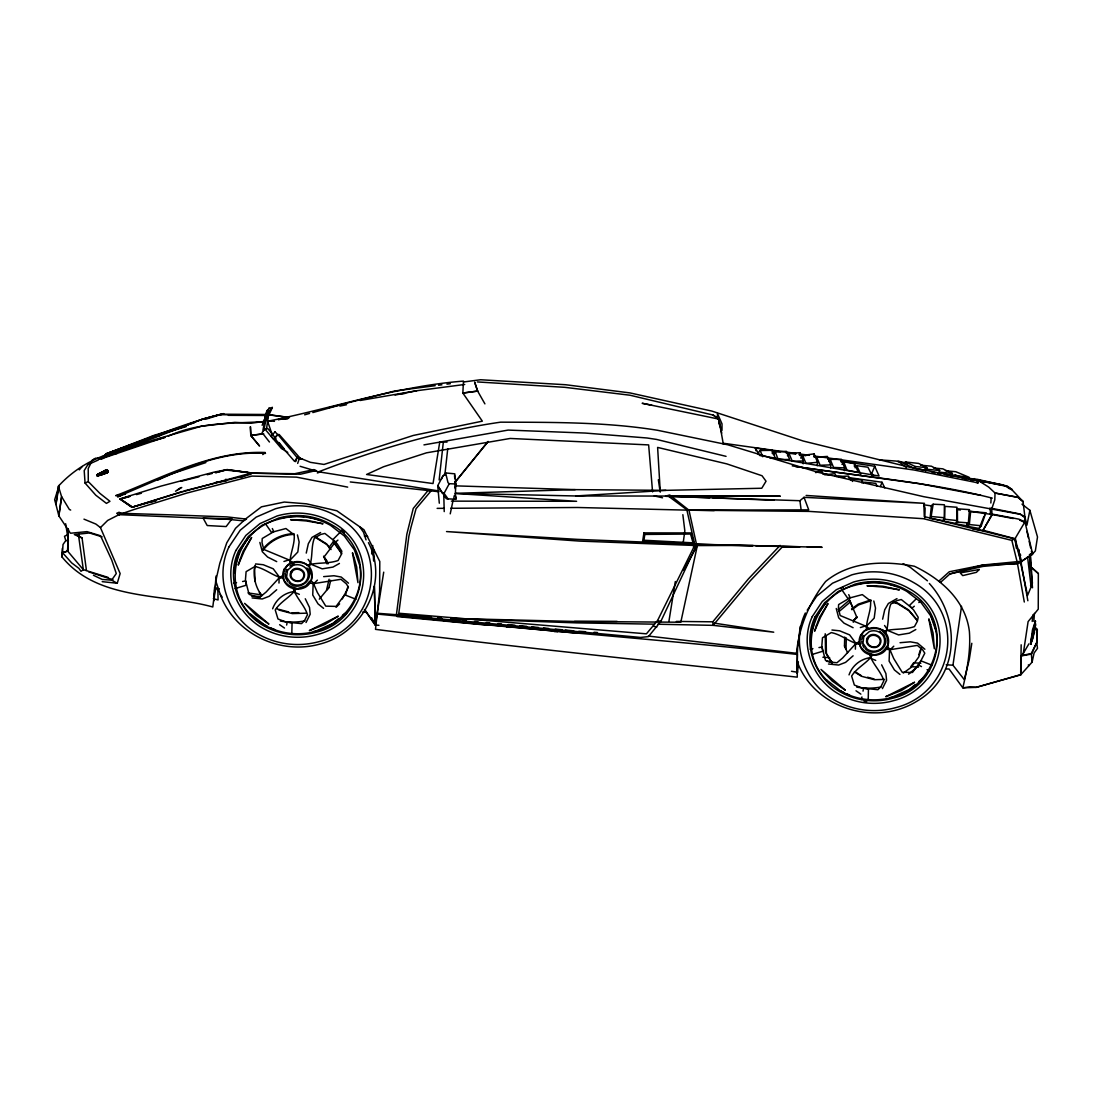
<?xml version="1.0" encoding="UTF-8"?>
<svg xmlns="http://www.w3.org/2000/svg" width="1093" height="1093" viewBox="0 0 1093 1093"><rect width="100%" height="100%" fill="white"/><g stroke="black" fill="none" stroke-linecap="round" stroke-linejoin="round"><path stroke-width="1.5" d="M841.227 462.079L841.227 459.388L830.147 459.333L828.795 461.506M648.299 636.058L796.51 653.313L797.357 654.447L797.262 677.154C656.688 661.62 515.841 647.37 375.5 629.349L379.626 591.463L379.79 561.488L363.955 529.75L336.849 510.786L306.532 503.832L284.289 502.056L261.446 506.838L245.775 518.806L235.528 528.315L226.77 542.811L219.83 563.209L216.469 577.883L212.793 606.984C162.556 593.062 97.905 601.451 61.727 556.61L62.438 552.621L67.616 551.077L83.341 569.699L108.07 577.391M799.912 455.576L799.926 452.693L788.982 453.431L787.452 455.726M291.831 632.738L292.063 622.914L285.628 621.862L277.991 618.993L275.231 609.962C280.751 601.15 291.38 596.778 296.572 588.157M868.211 700.162L868.443 689L862.022 687.948L854.371 685.079L851.625 676.048C857.144 667.236 867.76 662.864 872.965 654.242M944.284 517.74L944.366 504.761L933.162 504.201L931.455 505.526L930.047 518.355L942.917 520.623L944.284 517.74L931.127 516.497L930.047 518.355M1029.715 565.832L1038.35 573.565L1038.254 609.156L1028.103 621.63L1023.335 653.313L1021.012 655.964L1020.876 674.572L976.186 687.36L962.824 687.839L949.134 669.053L945.732 668.848M796.51 653.313C798.942 627.013 809.38 602.257 825.598 581.517C850.327 561.078 884.223 560.6 914.376 566.242C941.141 579.03 965.638 600.522 969.395 631.508C970.83 650.622 967.182 669.34 962.824 687.839L969.682 686.896L976.186 687.36L1020.684 674.859L1020.862 655.759L1031.3 653.505L1037.148 641.755L1037.271 629.595L1035.016 627.3M717.404 418.523L717.473 413.537L722.008 423.879L721.995 430.355L718.688 423.1M1021.163 644.802L1021.012 655.964L1031.601 654.065L1037.025 641.81L1037.312 629.8L1035.057 627.546M214.255 589.687L214.078 600.658L216.045 576.011M944.653 519.271L944.858 506.373L956.976 507.261L957.044 520.514L955.815 523.438L942.835 521.006L944.653 519.271L957.044 520.514M854.412 466.492L854.453 463.637L843.714 461.833L841.979 464.388M278.988 583.061L279.111 577.896L282.663 575.587C283.224 582.104 289.085 586.927 295.329 587.843M855.382 649.146L855.491 643.982L859.043 641.673C859.617 648.19 865.478 653.013 871.708 653.928M830.68 467.954L830.762 464.88L827.387 456.423L816.676 457.202L820.133 465.276L830.762 464.88M847.608 652.767L844.479 645.977L844.711 637.041M846.283 637.916L846.009 649.01L844.479 645.977M803.191 463.774L803.273 460.986L799.926 452.693M924.815 517.699L925.115 508.327L923.913 504.802L932.206 505.991M68.34 529.135L67.616 551.077L62.533 552.812L61.836 556.856L62.315 548.481M68.353 529.176L67.616 551.077L68.326 540.598L65.662 523.738M861.912 482.928L862.008 480.114L850.996 478.638L852.554 481.466M772.273 453.486L772.409 450.302L760.154 450.521L757.64 453.718M104.942 470.509L105.939 473.119L108.029 471.848L107.538 470.291L105.679 470.195L97.878 474.184L96.812 474.99L97.236 475.988L106.786 472.927C103.685 469.607 106.786 470.605 108.043 471.479M62.533 552.812L63.011 544.519L65.771 540.584L64.501 536.28L66.987 535.064M844.493 470.618L844.657 467.927L841.227 459.388M990.845 502.999L991.132 498.49M291.312 563.564C297.255 561.296 304.756 561.98 309.223 566.843C313.104 557.895 310.754 547.279 314.415 538.029L320.686 534.477L324.867 533.439L335.647 541.978L337.915 540.133M813.943 456.669L814.121 453.868L802.604 455.426L800.704 458.049M841.733 589.673L847.867 598.458L862.309 594.606L870.575 601C871.394 610.973 865.916 620.373 866.448 630.033C872.706 627.478 880.794 627.655 885.603 632.929C889.497 623.98 887.133 613.364 890.795 604.115L897.066 600.563L901.26 599.524L912.027 608.063L914.308 606.219M1033.855 621.37L1034.429 613.392M966.649 526.129L969.341 524.544L970.666 511.387L985.831 512.781L981.295 525.774L979.205 528.493L966.649 526.129L966.977 522.7M455.863 483.967L455.316 494.432L456.177 499.296L446.34 498.763L437.733 485.702L442.788 476.22L445.616 472.941L454.784 473.829L455.863 483.967L449.25 483.707L448.007 482.655L445.616 472.941M265.927 420.136L266.214 416.884M455.275 488.817L455.153 481.822M968.343 522.878L969.477 509.639L957.386 508.832L957.495 522.071L955.747 523.82L966.745 525.774L968.343 522.878L957.495 522.071M817.236 465.7L817.537 462.298L814.121 453.868M1032.202 621.452L1032.858 614.949M226.237 479.335L226.06 481.057L216.127 482.136M439.154 479.977L443.334 442.078M444.796 475.373L447.734 448.786M800.267 626.33L797.603 648.327L796.838 673.247L798.368 662.153M311.382 581.025L313.185 582.788L312.735 595.029L318.036 603.869L323.569 608.35M453.732 499.064L454.155 495.826M455.194 487.697L455.603 484.459M863.019 691.145L863.579 688.235L877.911 689.71L880.849 686.814L883.868 680.734C880.78 671.02 872.419 663.916 869.563 654.311C876.422 656.251 883.581 652.316 886.874 646.236L889.579 648.873L889.115 661.115L894.416 669.954L899.949 674.436M371.661 553.946L372.754 545.516M1035.413 623.01L1030.576 644.296L1032.461 629.951L1035.467 621.111M58.394 486.221L55.948 504.515L58.858 515.896L61.604 496.687L58.394 486.221C70.676 472.709 86.429 462.202 103.493 455.822M311.259 579.973L311.806 575.861L309.114 568.319M861.585 699.506L861.926 696.965M463.76 381.949L480.578 379.749L565.668 384.736L630.005 392.92L711.803 411.064L803.177 441.012L909.8 467.244L978.481 480.619L988.755 487.136L995.054 493.039L1017.966 497.247L1023.021 501.4L1024.988 517.413L1024.346 522.208L1019.783 520.159M683.125 543.317L684.833 530.87L682.852 514.68M266.487 429.112L268.81 412.498L267.498 412.744L265.626 416.829L262.948 430M971.814 643.299L969.272 659.557L964.299 679.668L952.959 665.2L961.539 606.287M105.884 470.181C106.007 474.321 109.3 471.507 106.308 471.165M668.957 621.111L675.31 581.558M383.711 572.158L375.377 625.1L374.352 586.162L375.227 625.128L364.379 609.552M931.127 516.497L933.162 504.201M225.24 481.316L225.609 479.362M286.639 625.059L287.186 622.149L301.531 623.625L304.469 620.728L307.488 614.649C304.387 604.935 296.039 597.83 293.184 588.225M1021.996 504.146L1029.866 510.294L1026.928 525.118L1024.988 517.413M450.234 513.847L453.267 499.433M263.659 430.792L267.498 412.744M1036.588 632.683L1037.271 629.595L1036.574 632.656M1020.684 674.859L1032.093 662.126L1034.101 653.027L1037.489 648.34L1036.697 642.028M306.245 553.085L308.335 543.699L311.97 537.401L320.591 532.537M882.625 619.171L884.729 609.785L888.363 603.486L896.97 598.622M329.116 579.249L326.547 590.083L328.993 587.501L330.714 580.233M1013.32 518.533L991.938 514.489L982.894 530.501L972.77 528.903M105.625 471.452L100.501 473.87M290.055 563.947C289.536 554.301 295.014 544.888 294.195 534.914L285.929 528.52L271.488 532.373L265.353 523.588M345.648 594.524L347.943 586.422M102.195 581.654L117.252 583.252L120.148 573.552L100.447 527.591L95.87 524.053L83.97 519.148M805.336 613.009C790.417 644.283 804.612 683.029 834.191 699.944A79.926 78.614 -25.3 0 0 895.864 707.595C954.763 692.661 967.51 612.504 913.488 582.487A79.926 78.614 -25.3 0 0 851.802 574.85L832.538 583.211L816.621 596.286L807.208 610.222M255.161 565.177C252.456 575.478 255.448 587.324 261.842 595.712M255.516 565.928L254.587 568.947L255.093 581.462M918.885 654.666L920.265 650.157M921.549 647.903L918.776 656.934L911.248 667.317L903.269 673.083M267.361 417.922L268.837 413.263M295.697 461.67L297.091 457.366L302.092 459.128L299.113 459.142L297.091 457.366M977.593 483.297L978.481 480.619L982.935 482.792M297.679 463.418L299.113 459.142M285.765 572.131L286.749 569.344M861.667 639.596L863.142 635.429M263.235 423.196L267.129 412.334M880.452 486.494L881.996 482.245L848.414 477.545M938.586 473.324L939.638 470.509L931.414 466.219L920.62 465.181M926.837 467.613L925.771 470.4L913.83 468.187L904.171 463.528L905.4 461.97L918.653 463.418L926.837 467.613L915.415 466.547L905.4 461.97M979.205 528.493L983.85 516.661M262.129 425.3L269.001 408.208L272.348 407.47L266.993 419.302M841.104 461.137L874.728 466.301L871.859 473.146L873.485 475.81M267.758 410.954L269.001 408.208M268.509 413.4L269.862 410.408L268.468 412.567M660.828 621.411L696.665 545.079L688.986 510.226L669.708 494.979L667.604 495.553L686.814 509.748L694.834 545.12L657.562 620.564L646.414 633.831L398.795 613.241L408.85 536.444L410.941 527.482L416.05 508.723L430.902 491.099L428.169 490.361L413.263 508.423L406.842 534.19L396.39 614.867L640.512 637.438L648.422 636.604L660.828 621.411L657.562 620.564M441.353 479.171L442.788 476.22M272.635 608.801C276.037 599.128 284.795 592.433 294.96 591.422M448.198 499.105L444.059 493.326L449.25 483.707M849.029 674.887C852.417 665.213 861.188 658.505 871.34 657.508M306.026 622.518L310.207 614.211L309.524 607.503L305.261 598.759M882.406 688.604L886.587 680.297L885.904 673.589L881.641 664.845M950.924 476.152L952.399 473.447L942.849 468.842L933.477 467.995M683.617 570.095L697.348 545.571L753.091 545.448M310.658 581.011L309.483 583.115L313.841 583.594L340.948 579.304L346.29 583.785L348.421 587.132L342.3 598.964M984.424 515.172L985.831 512.781M799.68 546.828L782.629 546.623L750.385 580.656L713.101 625.346L657.795 624.226M1023.335 653.313L1028.896 643.859M1015.001 538.699L1024.933 521.894L1018.854 519.148L992.526 514.161L983.099 530.255L1015.001 538.699L1021.559 561.283L1032.68 554.083L1024.933 521.894M106.253 472.354L107.087 471.998M248.63 537.401L239.258 551.61L234.585 567.691L234.708 572.691M825.01 603.486L815.638 617.695L810.965 633.776L811.047 637.11M919.896 662.809L917.082 667.072L908.597 674.176M297.173 457.584L294.591 461.424L274.507 438.252L277.923 434.563L279.152 434.508L300.001 458.008L297.173 457.584L277.923 434.563M276.023 438.758L267.812 428.538L264.697 428.811L262.088 432.609L269.452 442.023M93.452 575.287L102.195 579.44L111.609 580.164L116.282 573.538L111.705 560.012L100.542 535.775L87.003 531.635L70.43 533.247L58.831 515.841L61.604 496.687L69.365 509.475L70.676 510.062M270.845 409.588L272.348 407.47M309.743 581.162L305.726 585.862L297.064 588.799M262.634 549.656C269.629 539.928 281.939 533.917 293.853 533.63M262.989 550.421C269.985 540.693 282.308 534.682 294.208 534.395M910.893 666.552L913.721 662.659M773.27 454.633L775.265 451.901L786.345 451.327L789.638 459.484L778.175 459.552L775.265 451.901M328.774 547.73L333.461 541.513L340.989 552.02M328.201 563.769L324.006 557.034L334.335 543.358L333.461 541.513M853.237 622.245L856.748 616.671M855.068 467.763L856.734 465.686L867.951 467.203L872.46 476.261M328.993 587.501L319.279 599.169M455.03 482.218L487.997 441.504M455.084 482.218L488.161 441.545M340.825 531.594L332.928 539.559L337.259 543.945L341.822 551.227L341.002 555.121L338.092 560.504C327.955 564.111 316.751 562.13 306.737 565.313M916.317 598.745L909.308 605.645L913.639 610.031L918.202 617.313L917.396 621.207L914.472 626.59C904.348 630.196 893.131 628.215 883.13 631.385C887.762 635.921 890.153 643.654 885.863 649.201L890.235 649.679L917.328 645.389L922.683 649.87L924.801 653.218L918.68 665.05L921.481 666.593M714.385 623.16L773.735 632.191L713.101 625.346L712.786 621.808L748.363 578.962L780.129 545.38M279.111 577.896L266.214 591.941L260.571 596.669L253.18 595.931L249.067 594.25L245.597 580.943L242.578 581.503M855.491 643.982L842.594 658.027L836.951 662.741L829.573 662.016L825.461 660.336L821.977 647.029L818.958 647.575M106.062 470.14C108.084 470.441 106.103 473.296 107.538 470.291M105.529 472.135L106.827 471.397L105.994 471.67M79.27 469.867L82.248 466.533M105.488 473.46L104.518 472.039M156.272 436.339L157.228 435.315L159.373 436.449M1027.857 600.74L1020.93 561.747L1032.093 554.411L1035.344 550.94L1037.503 536.977L1029.866 510.294M107.223 471.67L106.212 472.722L107.374 472.067M345.046 614.539L347.205 612.285M913.83 468.187L915.415 466.547M918.844 602.544L920.73 600.631M105.324 472.873L104.969 471.411M100.447 527.591L107.674 520.432L119.233 514.557L133.974 509.529L186.643 493.121L251.909 476.083L296.449 477.135L347.697 487.123M313.841 583.594L317.394 580.11M890.235 649.679L893.787 646.195M336.097 607.298L339.609 603.896M938.422 473.815L940.103 472.203L952.399 473.447M915.661 686.199L919.268 682.865M949.954 573.921L940.595 582.296L938.983 580.998L949.298 571.762L983.194 564.972L1021.163 561.296L1021.463 562.868L982.921 566.42L949.954 573.921L983.194 564.972L1017.788 563.851L1017.159 561.98M104.586 471.739L99.381 473.474L100.324 473.119L101.048 474.403M101.13 474.266L100.187 474.444L106.376 471.944M276.72 589.742L269.179 596.286L262.238 598.978L252.1 597.926M853.1 655.814L845.572 662.372L838.618 665.05L828.494 664.011M925.566 470.892L927.383 469.321L939.638 470.509M106.376 470.782L105.775 470.919M262.744 454.592L265.203 452.502C212.165 450.425 163.8 477.108 115.694 495.675L125.463 494.255M857.076 617.354L853.387 620.496L856.926 617.504L849.548 600.057L838.304 609.621M839.164 611.465L850.409 601.901M97.222 475.974L99.846 474.198M338.803 618.46L332.75 623.529L316.56 630.757A67.493 66.372 -25.3 0 1 313.404 631.59M342.437 615.414L344.855 613.392M976.199 482.532L978.481 480.619M915.183 684.546L909.13 689.615L892.94 696.842A67.493 66.372 -25.3 0 1 889.784 697.676M918.817 681.499L922.451 678.452M289.577 560.627L297.815 552.02L299.127 542.005L297.433 534.914M660.281 492.082L657.617 447.42L726.845 463.897L762.026 475.742L766.029 481.221L761.78 488.243L665.897 490.347L575.191 489.637L455.344 493.312L575.669 495.976L780.279 496.154L665.651 496.331L799.912 500.703L804.011 497.329L924.541 503.34L806.115 495.443M865.957 626.713L874.195 618.105L875.507 608.091L873.813 601M95.337 458.418L91.867 460.59L95.337 458.418L98.657 458.131M851.529 608.992L858.169 604.169L870.861 599.907M851.884 609.757L858.538 604.935L871.23 600.658M119.274 514.68L121.241 513.314L173.732 514.94L227.016 516.907L246.458 519.107L243.411 520.828L227.289 519.257L119.274 514.68L116.732 513.3L119.082 512.248L121.241 513.314M106.117 472.859L105.215 470.468L97.086 474.854L101.007 474.184M100.173 474.102L97.523 475.879L106.39 473.023L105.447 470.659L106.335 470.277L107.264 472.586M177.394 489.91L180.851 487.628M100.775 474.84L102.155 474.321L101.499 472.668L102.387 474.649M175.508 491.235L181.752 487.478M106.854 470.728L105.707 471.11L106.731 471.534M450.671 508.286L577.569 507.494L686.951 510.13L809.326 511.401L923.394 518.697L1011.858 540.379L1014.454 538.808L1020.93 561.747M102.155 471.862C101.963 474.499 105.556 474.061 103.712 471.889M106.486 471.971L107.223 471.602M1031.355 551.118L1032.093 554.411L1029.729 555.75L1032.502 587.747L1030.521 585.342M140.478 443.157L152.173 436.449L156.108 435.178L158.594 435.888M339.445 563.441L332.941 567.089L322.216 568.852L310.207 563.947M915.825 629.527L909.321 633.175L898.61 634.937L886.587 630.033M100.583 473.023L101.348 474.663L100.501 472.627M101.212 473.488L100.201 473.46L100.884 473.187M106.759 471.015L106.24 471.056M106.581 472.722L107.251 472.381L105.939 473.119M100.023 473.324L101.348 472.873L101.758 474.471M840.954 588.307L843.331 587.146M106.554 470.564L105.352 470.823L106.349 470.318M157.624 480.169C191.507 465.017 227.713 450.767 265.503 453.417M105.447 470.659L106.69 472.613M289.836 566.01L294.072 564.043M123.673 450.043L118.727 450.466L130.272 445.111L135.204 445.876M131.966 446.709L156.927 434.836M88.26 481.562L85.063 483.065L84.202 470.605L88.027 464.347L91.443 462.079L88.219 468.583L88.273 481.603L99.928 493.394L109.956 501.318L106.431 503.381L95.801 495.211L85.049 483.038M220.554 414.998L223.587 413.646L203.298 418.865L159.059 435.274M105.556 470.892L104.805 470.755M87.727 464.703L98.315 460.003M105.352 470.823L106.486 470.332M106.048 470.263L104.791 470.741L105.338 472.695M101.212 473.938L102.373 473.474M105.502 472.094L107.155 471.507L105.406 471.766M240.815 477.45L251.581 472.968L226.866 469.635L214.105 472.108L161.026 486.098L119.861 498.914L131.761 507.33L180.659 492.315L251.581 472.968L227.235 469.594L215.28 472.695M105.966 472.039L96.812 475.004M109.765 453.226L130.272 445.111L106.417 453.595L100.966 458.623L201.836 419.384L219.761 414.561M107.824 454.114L112.483 452.352M118.7 450.002L129.589 445.903M138.907 442.378L146.681 439.454M157.46 434.741L107.1 453.527L101.444 458.609L112.142 454.169L117.088 453.486M99.914 473.324L100.693 473.255M300.097 466.287L318.609 471.821C377.495 449.059 437.992 431.216 500.58 422.171C552.935 422.363 605.59 421.898 657.412 430.259L727.706 444.769L817.933 472.272L923.681 496.673L1020.575 514.338L1024.988 517.768L1025.289 517.112L1019.796 513.956L991.665 508.313L989.752 508.204L990.572 512.125L989.834 514.052L991.979 514.625L991.761 508.832L994.78 499.897L995.054 493.039L1018.075 497.465L1023.157 501.673L1011.954 489.787L1008.238 488.065M101.417 458.773L165.152 437.091M317.325 472.982L320.413 471.971M205.894 462.571L169.798 474.444L117.525 496.823L120.722 495.949M100.173 473.214L101.335 472.859M283.948 561.474L288.935 559.889L292.241 562.253C286.407 564.575 282.882 571.065 283.756 577.227M860.341 627.56L865.328 625.975L868.621 628.338C862.787 630.661 859.262 637.151 860.136 643.312M194.39 422.772L153.84 435.451L106.472 453.732L100.761 458.418C140.901 441.586 181.11 423.77 223.587 413.646L205.744 419.22M182.367 491.454L132.39 507.125L120.08 499.132L129.93 496.413M168.377 436.093C198.803 422.158 231.921 423.497 264.219 421.679M130.108 496.126L120.531 499.064L132.39 507.125L156.367 500.444L150.26 502.315M159.127 434.768L186.37 426.502M159.059 434.249L186.288 426.065M100.788 474.881L100.023 473.214M235.132 588.553L246.349 585.179L245.46 579.604L246.103 571.653L254.86 566.502C265.312 568.497 273.646 576.558 283.797 578.429M812.905 654.229L822.728 651.264L821.84 645.69L822.482 637.738L831.254 632.587C841.692 634.582 850.026 642.643 860.191 644.501M326.766 408.181L394.846 390.966L435.192 385.679M153.84 440.588L165.057 437.487M304.633 414.807L309.538 413.455M312.803 412.553L342.205 404.424M136.502 494.596L141.421 493.23M216.1 472.668L225.732 470.031L247.032 472.367L251.089 474.225L183.979 490.948M180.796 481.357L198.94 476.808M207.192 474.731L212.138 473.488M118.727 450.466L129.862 448.075M339.855 406.077L346.536 404.738M395.051 395.065L416.788 390.72L464.716 384.476M233.779 583.115L236.525 582.596M810.173 649.201L812.905 648.682M423.947 444.892L508.149 430.082L585.301 433.06L647.029 437.992L656.538 439.427L726.053 456.355M267.457 421.283C332.818 408.263 396.527 386.307 463.446 381.102L462.845 393.07L477.627 391.075L484.909 403.877M360.116 400.489L416.788 390.72M815.501 472.572L821.895 471.548L823.398 474.335M1029.333 554.807L1032.093 554.411M264.369 421.351L251.39 423.223L234.845 422.363L201.59 426.188L154.414 439.714L98.411 459.06L103.329 458.404M477.6 391.048L474.649 382.14L477.627 391.075L462.831 393.029L482.341 421.16L413.236 435.465L323.993 464.443L310.412 462.339L298.922 457.707M438.553 385.242L441.914 384.804M446.955 384.149L450.316 383.711M399.97 394.081L405.038 393.453M288.142 418.496L278.046 419.548L287.773 418.537M824.628 474.786L834.929 473.693L836.446 476.507M817.537 462.298L805.992 463.364L802.604 455.426M687.046 510.404L688.986 510.226M323.651 576.626L333.952 575.738L341.194 577.036L348.489 583.17M900.031 642.711L910.332 641.823L917.573 643.121L924.883 649.256M755.96 545.967L799.803 546.76M575.669 495.976L665.897 490.347M837.853 476.507L848.51 476.111L850.819 480.374M107.073 453.896L108.193 453.855M291.968 612.831L298.731 612.626M305.849 613.173L292.337 613.597L279.33 610.14L276.515 608.377M884.551 679.395L874.414 679.709L861.407 676.253L854.384 671.867M694.834 545.12L696.665 545.079M803.273 460.986L792.302 461.232L788.982 453.431M437.132 508.368L443.895 508.327M452.762 618.46L574.412 621.452L617.094 621.357M770.182 458.295L775.265 458.295L772.409 450.302M451.409 501.14L576.612 501.291L455.344 493.476M266.883 414.589L221.428 414.479L265.394 414.643M228.328 415.326L265.667 415.49M65.771 540.584L68.326 540.598M574.412 621.452L680.802 622.231L697.348 545.571L579.235 541.076L446.531 531.567L577.131 539.355L696.569 544.218L822.127 547.306L807.317 547.06M693.331 546.883L695.203 546.91M676.348 621.425L712.786 621.808M714.207 510.595L686.951 510.13L808.738 509.871L804.011 497.329M799.079 546.91L783.107 546.76M654.434 624.171L576.68 622.873L451.108 618.515M268.372 414.63L289.29 417.444M447.023 442.105L439.769 441.941L433.033 483.557L366.579 474.485L383.52 466.766L426.475 452.83L510.185 438.457L648.641 444.906L652.576 491.891M696.569 544.218L752.558 545.872M455.713 485.866L575.191 489.637M665.514 496.058L709.576 497.752M712.964 497.889L773.967 500.239M844.657 467.927L833.576 467.435L830.147 459.333M430.929 617.313L377.358 613.269M477.368 381.935L564.753 387.318L630.046 395.229L713.223 415.094L718.839 419.166L723.347 444.25M822.892 657.262L829.642 657.672M914.103 662.836L920.866 663.246M946.196 664.79L952.959 665.2M826.54 661.32L831.65 661.634M911.671 666.689L918.489 667.126M578.825 631.262L585.602 631.727M594.073 632.3L597.461 632.519M879.373 459.866L896.205 461.068L902.695 462.79M364.966 609.99L375.541 625.059L378.916 625.292M437.596 617.887L440.93 618.16L443.621 620.633C561.501 632.437 679.696 641.14 797.357 654.447M397.62 614.485L407.785 615.386M412.881 615.851L419.657 616.452M426.434 617.053L431.516 617.504M438.293 618.105L441.681 618.406M377.358 614.088L577.883 633.284M945.377 470.741L955.801 471.725L969.081 477.272L953.642 475.305L950.855 473.966M451.013 619.13L456.054 619.608M462.79 620.25L466.151 620.578M474.553 621.384L477.914 621.698M486.33 622.504L489.691 622.832M498.094 623.638L501.455 623.953M508.177 624.595L514.912 625.237M519.954 625.729L526.676 626.371M531.717 626.849L538.453 627.491M543.494 627.969L548.536 628.461M555.258 629.103L561.98 629.746M565.354 630.06L573.757 630.866M397.06 616.575L486.59 625.1M506.851 627.027L510.24 627.355M554.151 631.535L557.539 631.85M864.536 482.204L875.807 483.352L877.119 486.289M969.341 524.544L981.295 525.774M255.584 563.933L263.249 564.726L273.236 568.797L280.136 578.047M831.964 630.019L839.629 630.811L849.616 634.883L856.516 644.132M268.482 414.807L289.481 417.553M350.293 481.958L438.853 491.727M267.689 420.573L274.439 421.351M364.365 536.103L367.672 536.485M723.334 443.252L795.909 453.431M799.284 453.909L809.407 455.33M814.476 456.041L914.049 470.004L978.153 482.887M792.234 465.864C858.866 476.685 926.768 481.357 992.294 498.148M823.234 474.034L829.956 474.963M834.984 475.674L845.053 477.081M795.718 466.574L919.869 483.762L980.79 495.32M957.099 509.529L960.419 510.007M968.712 511.182L991.938 514.489M214.269 588.116L219.338 588.84M248.002 592.939L261.5 594.865M251.609 596.095L260.038 597.284M362.849 611.93L366.223 612.408M318.609 471.821L438.921 490.962M444.059 493.326L442.173 493.039L437.733 485.702L439.304 503.204M756.028 450.767L755.372 447.98L780.593 451.846M785.635 452.625L795.718 454.169M799.079 454.688L805.801 455.726M814.217 457.011L817.578 457.53M827.661 459.074L831.022 459.593M791.455 671.28L797.699 672.277L797.603 661.087M270.681 420.873L268.113 421.215L268.209 423.046L271.57 432.896M864.071 701.228L866.722 701.665M937.726 473.228L941.018 473.829M944.325 474.417L975.68 480.032L973.508 479.444L974.765 478.638L976.473 480.059L1006.79 486.385L1012.378 489.732L1007.227 486.071L976.623 479.171M932.083 472.108L935.335 472.709M904.171 463.528L907.422 464.156M976.268 479.704L1002.677 484.868L1007.295 487.027M977.333 480.346L1002.09 485.196M651.838 405.216L642.151 403.276L718.798 419.097M970.393 479.8L973.549 480.455M152.173 436.449L155.479 437.145M968.466 478.024L974.71 479.362M654.283 495.894L662.536 497.807M653.163 626.18L656.797 627.054M906.247 463.118L898.063 461.055L906.37 467.626M1014.454 538.808L924.282 516.606L923.913 504.802M894.129 602.079L897.38 602.94L908.611 609.962L916.959 619.84M892.858 602.407L897.736 603.705L908.966 610.714L917.314 620.605M867.555 677.223L874.058 678.944M278.975 609.375L288.73 611.971M213.34 598.65L218.067 599.961L217.903 591.286L216.592 588.157M88.656 571.83L112.975 579.755M967.141 478.379L973.549 480.196M102.127 536.854L89.489 532.96L74.351 534.573L82.071 537.988L86.429 570.423M77.986 535.707L82.071 537.988M865.328 625.975L840.189 615.537L838.399 608.774L838.618 604.593L850.108 597.762L848.728 594.633M932.315 665.35L921.071 660.882L912.464 672.482L902.162 672.236L893.719 658.533L889.579 648.873M288.935 559.889L263.809 549.451L262.019 542.702L262.224 538.507L273.728 531.676L272.348 528.547M355.935 599.265L344.678 594.797L336.084 606.396L325.769 606.15L317.339 592.447L313.185 582.788M955.022 474.799L966.417 479.431M870.67 658.328L875.739 660.404M294.29 592.242L299.345 594.319M927.069 669.695L929.583 670.801M287.746 452.434L282.718 449.196M853.1 627.71L844.001 623.133L838.686 617.791L836.254 608.5M276.72 561.624L267.607 557.047L262.306 551.705L259.861 542.415M924.61 467.9L927.383 469.321M111.609 580.164L117.252 583.252M855.436 671.976L861.052 675.488M315.303 536.827L326.534 543.849L329.662 547.552M315.658 537.592L326.889 544.601L331.056 549.547M855.997 690.79L860.874 694.137M279.617 624.704L284.494 628.051M713.223 415.094L718.688 419.111L721.735 433.115M826.923 680.201L840.927 691.159A67.493 66.372 -25.3 0 0 893.077 697.129C927.124 688.221 947.836 647.384 930.621 615.605M250.543 614.116L264.41 624.772A67.493 66.372 -25.3 0 0 267.252 626.303M927.438 580.82L910.209 567.294A84.544 83.15 -25.3 0 0 903.132 563.646M879.687 631.18L882.092 633.107M865.369 648.873C872.952 656.92 888.787 649.133 885.439 637.984M288.989 582.788C298.157 592.72 316.287 578.962 306.914 567.977M1029.743 565.887L1038.35 573.565M341.549 530.023L344.35 532.687M882.488 629.568L884.852 631.918M62.438 552.621L71.673 562.895L78.874 568.346L81.019 571.297L83.341 569.699L78.737 536.882M264.697 428.811L281.639 448.772L284.235 448.977L279.098 442.583M259.396 592.474L261.487 594.947M1020.753 555.23L1018.813 552.839L1018.69 549.506L1019.673 555.504M326.875 560.75L323.911 556.843L326.998 563.865M827.059 680.488C795.868 650.704 813.779 595.166 854.658 585.397A67.479 66.372 -25.3 0 1 906.807 591.368L920.675 602.038L930.758 615.892L936.223 631.795M334.335 543.358L341.849 553.864M929.351 583.512C960.856 617.9 959.996 676.335 916.89 701.214C875.425 726.913 814.572 708.455 797.371 662.03M359.665 526.826L363.491 532.195L366.032 539.887M215.69 580.615L220.28 594.455L222.193 597.133M884.551 625.483L887.284 629.377M308.171 559.397L310.904 563.291M832.306 663.082L825.543 652.193L825.215 633.762M832.333 663.56L826.417 654.024L826.089 635.593M271.515 432.787L273.1 435.451M755.372 447.98L759.608 455.467L879.073 476.042L874.728 466.301M883.294 634.063L884.729 636.673M862.746 645.294L864.167 647.917M287.787 581.831L285.642 577.896L285.273 573.511M371.606 617.764L375.541 625.059M881.996 482.245L884.784 487.847M862.008 480.114L863.443 482.983M1028.335 664.899L1028.745 665.774M856.734 465.686L860.765 474.225M323.583 556.173L324.006 557.034M220.28 594.455C234.626 633.817 280.245 655.363 320.126 643.996C362.63 633.257 389.422 582.637 368.423 542.661M102.127 473.255L102.564 474.294M854.453 463.637L858.374 472.395L847.007 470.195L843.714 461.833M107.21 470.099L108.029 471.848M107.155 470.427L107.865 472.162M106.772 470.017L107.62 472.149M106.363 469.976L107.415 472.627M104.081 470.96L104.928 473.023M104.983 473.597L103.821 471.015L104.614 473.187M103.275 472.026L104.054 473.488M103.015 472.135L103.439 473.119M103.193 472.709L103.616 473.693M102.769 472.217L103.439 474.28M101.977 471.862L102.4 472.845M101.95 472.49L102.674 474.116M101.007 472.955L101.745 474.799M99.764 473.119L100.761 475.182M99.613 473.324L100.201 474.471M99.436 473.214L99.846 474.471M99.531 474.348L99.941 475.332M98.534 473.747L99.463 475.551M98.425 473.925L98.835 474.909M97.878 474.184L98.288 475.168M97.783 474.772L98.302 475.824M97.496 474.567L97.919 475.551M97.14 474.704L97.632 475.947M760.154 450.521L762.75 456.737M849.548 600.057L852.8 607.858M359.829 565.709L354.364 549.806L344.295 535.953L330.428 525.296A67.479 66.372 -25.3 0 0 278.278 519.312C228.929 531.458 218.791 601.205 264.547 625.073A67.493 66.372 -25.3 0 0 316.697 631.044C344.486 623.065 365.117 594.578 359.693 565.423M1031.041 579.208L1032.393 583.307L1030.371 554.042M1011.858 540.379L1017.31 562.676L1024.305 602.024M1026.969 531.43L1028.431 538.002M1029.155 541.281L1030.631 547.839M1020.275 561.242L1027.557 595.453L1031.136 586.873L1027.543 556.665M455.18 494.979L455.795 497.93M78.969 534.176L79.516 537.51M658.341 479.759L660.076 491.454M799.912 500.703L801.155 510.048M454.497 475.564L454.825 478.693M1015.438 538.521L1016.353 548.29M1031.3 653.505L1032.093 662.126M861.776 641.058L862.022 643.982M1019.482 553.768L1019.851 558.769M1030.193 562.499L1030.631 569.002M1031.273 578.771L1031.601 583.662M443.772 494.268L444.223 511.592M1030.207 555.121L1030.426 568.1M1030.275 554.11L1030.48 569.357M857.677 584.277A67.479 66.372 -25.3 0 1 885.357 583.43M890.139 584.454A67.479 66.372 -25.3 0 1 896.342 586.354M881.204 686.978A67.493 66.372 -25.3 0 1 856.734 687.128M849.589 695.025A67.493 66.372 -25.3 0 1 846.569 693.768M843.632 692.388A67.493 66.372 -25.3 0 1 840.79 690.858M282.882 517.822A67.479 66.372 -25.3 0 1 295.889 516.32M297.515 516.306A67.479 66.372 -25.3 0 1 304.073 516.661M307.352 517.085A67.479 66.372 -25.3 0 1 319.962 520.268M304.824 620.892A67.493 66.372 -25.3 0 1 280.354 621.043M274.739 629.513A67.493 66.372 -25.3 0 1 270.19 627.696M1030.59 642.301L1030.877 644.351L1034.497 630.757L1035.426 621.015L1030.59 642.301M265.148 415.231L264.793 417.827L267.361 412.785L267.198 410.326L265.148 415.231M644.774 534.436L643.968 540.243L693.044 542.838L690.571 534.026L644.774 534.436M643.941 532.892L642.629 541.281L693.973 543.576L691.049 532.933L643.941 532.892M1035.604 624.964L1032.83 638.626L1031.136 642.438L1035.317 623.133L1035.604 624.964M59.104 485.524L55.948 504.515L54.65 499.788L59.104 485.524M235.897 550.489C222.849 578.648 235.951 613.187 262.566 628.065A71.551 70.362 -25.3 0 0 317.844 634.405C370.472 620.523 380.992 548.659 332.409 522.29A71.551 70.362 -25.3 0 0 277.13 515.951L259.956 523.602L245.829 535.447L235.897 550.489M812.277 616.575C799.229 644.733 812.331 679.272 838.946 694.151A71.551 70.362 -25.3 0 0 894.224 700.49C946.866 686.609 957.372 614.744 908.789 588.376A71.551 70.362 -25.3 0 0 853.51 582.036L836.35 589.687L822.223 601.533L812.277 616.575M228.943 546.924C214.037 578.197 228.232 616.958 257.798 633.858A79.926 78.614 -25.3 0 0 319.484 641.509C378.383 626.576 391.13 546.432 337.109 516.415A79.926 78.614 -25.3 0 0 275.422 508.764L256.158 517.126L240.228 530.201L228.943 546.924M238.602 550.899C225.786 577.76 237.973 611.055 263.386 625.579A68.668 67.534 -25.3 0 0 316.383 632.164C366.674 620.305 377.864 549.451 331.521 524.681A68.668 67.534 -25.3 0 0 278.524 518.109L261.965 525.296L248.289 536.54L238.602 550.899M814.982 616.985C802.166 643.845 814.367 677.141 839.766 691.664A68.668 67.534 -25.3 0 0 892.762 698.236C943.068 686.39 954.244 615.537 907.9 590.766A68.668 67.534 -25.3 0 0 854.904 584.195L838.358 591.381L824.682 602.626L814.982 616.985M290.847 572.104C286.94 580.096 300.329 585.438 303.854 577.732C307.761 569.74 294.372 564.412 290.847 572.104M291.612 572.554C288.128 579.7 300.083 584.468 303.239 577.596C306.723 570.45 294.768 565.682 291.612 572.554M867.227 638.189C863.333 646.182 876.709 651.51 880.248 643.818C884.141 635.825 870.766 630.497 867.227 638.189M867.992 638.64C864.508 645.785 876.463 650.554 879.633 643.681C883.103 636.536 871.148 631.768 867.992 638.64M240.05 559.507L238.233 565.108L244.081 551.364L251.636 537.483L243.233 551.063L240.05 559.507M816.43 625.592L814.613 631.194L820.46 617.449L828.016 603.568L819.613 617.149L816.43 625.592M284.248 569.084C281.106 575.027 283.196 582.555 288.62 586.408A15.876 15.616 -25.3 0 0 303.43 588.102C313.431 584.673 315.508 570.136 306.518 564.343A15.876 15.616 -25.3 0 0 291.694 562.635L287.363 565.259L284.248 569.084M287.486 570.245L286.585 577.2L290.711 583.061A11.75 11.558 -25.3 0 0 301.682 584.331C309.087 581.777 310.631 571.024 303.963 566.734A11.75 11.558 -25.3 0 0 293.006 565.477L287.486 570.245M860.642 635.17C857.486 641.113 859.576 648.641 865 652.494A15.876 15.616 -25.3 0 0 879.81 654.188C889.825 650.759 891.902 636.222 882.898 630.429A15.876 15.616 -25.3 0 0 868.088 628.721L863.743 631.33L860.642 635.17M863.866 636.331L862.964 643.271L867.104 649.146A11.75 11.558 -25.3 0 0 878.062 650.403C885.48 647.862 887.01 637.11 880.343 632.82A11.75 11.558 -25.3 0 0 869.386 631.563L863.866 636.331M231.88 518.984L226.142 526.566L207.205 525.542L203.148 518.164L231.88 518.984M275.053 431.844L271.132 436.298L273.537 439.099L277.649 434.577L275.053 431.844M979.273 569.494L976.404 572.336L962.701 575.615L960.228 572.91L979.273 569.494M338.092 616.247L324.908 624.499L309.319 630.62L338.092 616.247M914.472 682.333L901.288 690.585L885.713 696.706L914.472 682.333M106.923 471.356L105.693 471.875L106.868 471.288M313.896 469.607L294.768 473.706L249.095 473.119L300.52 474.212L316.055 470.536L313.896 469.607M263.522 433.771L250.748 435.356L259.547 446.026L250.871 435.629L250.406 426.68L250.775 435.424L263.577 433.866M296.859 519.721L290.56 519.708L306.231 520.951L323.022 523.779L306.491 520.159L296.859 519.721M873.252 585.807L866.954 585.78L882.611 587.037L899.402 589.865L882.871 586.244L873.252 585.807M1037.312 629.8L1034.62 628.639L1037.325 629.841M845.121 690.038L832.333 681.13L821.021 669.449L845.121 690.038M268.741 623.953L255.953 615.045L244.627 603.363L268.741 623.953M930.676 624.445L928.831 618.87L934.365 648.777L933.094 633.079L930.676 624.445M354.296 558.359L352.452 552.785L357.971 582.692L356.701 566.994L354.296 558.359M373.697 560.764L373.382 548.918L373.656 560.777"/></g></svg>
